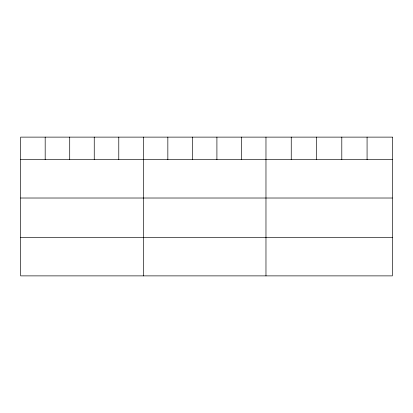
<?xml version="1.0" encoding="UTF-8"?>
<svg xmlns="http://www.w3.org/2000/svg" width="413" height="413" viewBox="0 0 413 413"><rect width="100%" height="100%" fill="white"/><g stroke="black" fill="none" stroke-linecap="round" stroke-linejoin="round"><path stroke-width="0.62" d="M20.65 159.671L392.35 159.671M20.65 198.018L392.35 198.018M20.65 237.532L392.35 237.532M367.074 137.121L367.074 159.671M341.799 137.121L341.799 159.671M316.523 137.121L316.523 159.671M291.248 137.121L291.248 159.671M265.972 137.121L265.972 275.879M241.44 137.121L241.44 159.671M216.908 137.121L216.908 159.671M192.375 137.121L192.375 159.671M167.843 137.121L167.843 159.671M143.311 137.121L143.311 275.879M118.779 137.121L118.779 159.671M94.247 137.121L94.247 159.671M69.714 137.121L69.714 159.671M45.182 137.121L45.182 159.671M392.35 137.121L20.65 137.121L20.65 275.879L392.35 275.879L392.35 137.121"/></g></svg>
